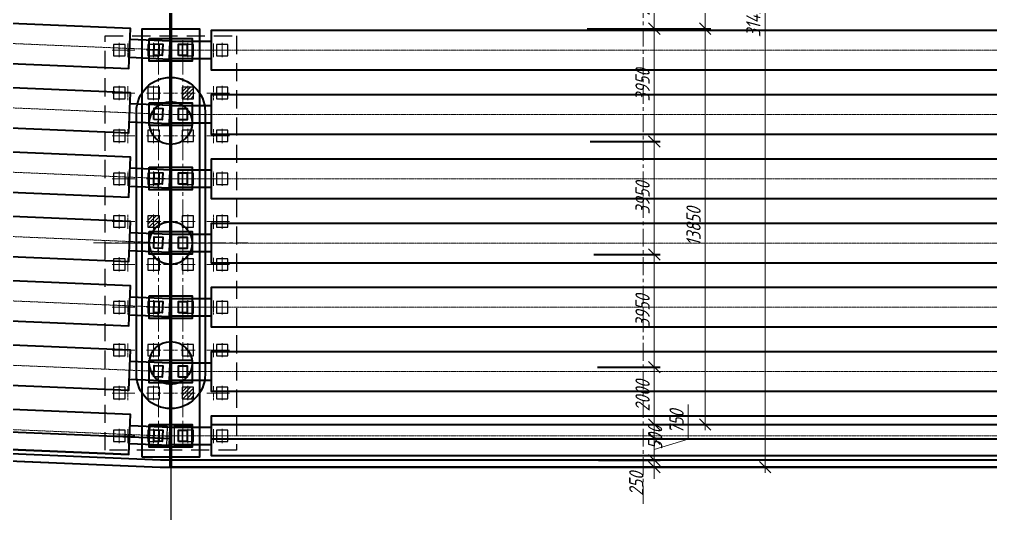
# Model space of a CAD drawing. Header units: millimetres. Extents: x 265754 to 14267433, y -6145605 to 2433772.
# Drawn here: x 6831254 to 6865216, y -615451 to -598155 of the extents above; entities that cross this region are included whole.
import ezdxf
from ezdxf import colors
from ezdxf.entities.mleader import LeaderData, LeaderLine
from ezdxf.math import Vec2, Vec3

# ---------------------------------------------------------------- set-up
doc = ezdxf.new("R2010")
doc.units = ezdxf.units.MM
for name, pattern in [('15-15', [6, 1.5, -3, 1.5]), ('невидимая', [9.525, 6.35, -3.175]), ('осевая', [2, 1.25, -0.25, 0.25, -0.25])]:
    doc.linetypes.add(name, pattern=pattern)
for name, color, linetype, lineweight in [('1-Бетон', 106, 'Continuous', 35), ('ИС_Выноски', 3, 'Continuous', 18), ('ИС_Ось', 3, 'осевая', 18), ('ИС_Размер', 3, 'Continuous', 18)]:
    doc.layers.add(name, color=color, linetype=linetype, lineweight=lineweight)
doc.layers.add('_Defpoints', color=8, linetype='Continuous', plot=False)
for name, color, linetype in [('ИС_Невидимая', 4, 'невидимая'), ('Основное направление 30.05.Верх покрытия', 7, 'Continuous'), ('Основное направление 30.05.Ось трассы', 7, 'Continuous'), ('Петля 1 ось справа.Верх покрытия', 7, 'Continuous'), ('Штриховая', 7, 'Continuous')]:
    doc.layers.add(name, color=color, linetype=linetype)
doc.styles.add('0', font='isocpeur.ttf', dxfattribs={"width": 0.8, "oblique": 15})
doc.styles.add('ISOCPEUR', font='isocpeur.ttf', dxfattribs={"width": 0.8, "oblique": 15, "height": 2.5})
doc.dimstyles.new('М200', dxfattribs={"dimscale": 200, "dimtxt": 2.5, "dimasz": 2, "dimexe": 1, "dimexo": 1, "dimgap": 0.8, "dimtad": 1, "dimdec": 0, "dimzin": 0, "dimdsep": 46, "dimtxsty": '0', "dimblk": 'OBLIQUE', "dimcen": 0.09, "dimdle": 1, "dimclrd": 256, "dimclre": 256, "dimclrt": 256, "dimadec": 4, "dimazin": 0, "dimtfac": 1, "dimtdec": 0, "dimtmove": 1, "dimatfit": 2, "dimfxl": 1, "dimtolj": 1, "dimtzin": 0, "dimlwd": -1, "dimarcsym": 0})
doc.dimstyles.new('М400нов', dxfattribs={"dimscale": 400, "dimtxt": 2.5, "dimasz": 2, "dimexe": 1, "dimexo": 1, "dimgap": 0.8, "dimtad": 1, "dimdec": 0, "dimzin": 0, "dimdsep": 46, "dimtxsty": '0', "dimblk": 'OBLIQUE', "dimcen": 0.09, "dimdle": 1, "dimclrd": 256, "dimclre": 256, "dimclrt": 256, "dimadec": 4, "dimazin": 0, "dimtfac": 1, "dimtdec": 0, "dimtmove": 1, "dimatfit": 2, "dimfxl": 1, "dimtolj": 1, "dimtzin": 0, "dimlwd": -1, "dimarcsym": 0})

# ---------------------------------------------------------------- blocks, each defined once
blk = doc.blocks.new('дорога план')
at = {"layer": 'Основное направление 30.05.Верх покрытия', "color": 84, "flags": 128}
blk.add_lwpolyline([(-265125, 81028, 0.025264), (-191155, 52344, 0.186442), (374243, 80227)], format="xyb", dxfattribs=at)
at = {"layer": 'Основное направление 30.05.Верх покрытия', "color": 6, "flags": 128}
for points in [[(-265125, 77743, 0.024838), (-192097, 49496, 0.186005), (374243, 76946)], [(-265125, 67192, 0.023497), (-195127, 40334, 0.184624), (374243, 66407)], [(-265125, 63916, 0.023087), (-196068, 37485, 0.184202), (374243, 63136)]]:
    blk.add_lwpolyline(points, format="xyb", dxfattribs=at)
at = {"layer": 'Основное направление 30.05.Верх покрытия', "color": 5, "flags": 128}
for points in [[(-265125, 76921, 0.024735), (-192332, 48784, 0.185896), (374243, 76126)], [(374243, 67498, -0.184765), (-194813, 41283, -0.023634), (-265125, 68284, -0.023634)], [(-265125, 62822, 0.022954), (-196382, 36536, 0.184063), (374243, 62046)]]:
    blk.add_lwpolyline(points, format="xyb", dxfattribs=at)
at = {"layer": 'Основное направление 30.05.Ось трассы', "color": 1, "lineweight": 40, "flags": 128}
blk.add_lwpolyline([(-265125, 65117, 0.208487), (374243, 64335)], format="xyb", dxfattribs=at)
at = {"layer": 'Петля 1 ось справа.Верх покрытия', "color": 5, "linetype": '15-15', "flags": 128}
for points in [[(-265125, 72600, 0.024182), (-193572, 45033, 0.185328), (374243, 71810)], [(-265125, 58518, 0.022417), (-197623, 32786, 0.183514), (374243, 57743)]]:
    blk.add_lwpolyline(points, format="xyb", dxfattribs=at)
blk = doc.blocks.new('_None')
blk = doc.blocks.new('*D292')
at = {"layer": '1-Бетон', "transparency": 16777216}
blk.add_line((6933750, -658489), (6934314, -664008), dxfattribs=at)
blk.add_solid([(6934447, -663994), (6934182, -664022), (6934396, -664804)], dxfattribs=at)
at = {"layer": 'Defpoints', "color": 0, "transparency": 16777216}
for p in [(6853074, 131052), (6934396, -664804)]:
    blk.add_point(p, dxfattribs=at)
at = {"layer": '1-Бетон', "transparency": 16777216, "insert": (6934808, -660767), "char_height": 1000, "attachment_point": 5, "rotation": 275.8344, "style": '0'}
blk.add_mtext('\\A1;R800000', dxfattribs=at)
blk = doc.blocks.new('*U1428')
at = {"layer": 'ИС_Невидимая', "ltscale": 20}
blk.add_lwpolyline([(-0.2, -0.2), (0.2, -0.2), (0.2, 0.2), (-0.2, 0.2), (-0.2, -0.2)], dxfattribs=at)
at = {"layer": 'ИС_Ось', "ltscale": 50}
for points in [[(-0.25, 0), (0.25, 0)], [(0, -0.25), (0, 0.25)]]:
    blk.add_lwpolyline(points, dxfattribs=at)
blk = doc.blocks.new('*U1429')
at = {"color": 0, "linetype": 'ByBlock', "lineweight": -2, "transparency": 16777216}
for p in [(0, 0), (1.2, 0), (2.4, 0), (3.6, 0), (0, -1.5), (1.2, -1.5), (2.4, -1.5), (3.6, -1.5), (0, -3), (1.2, -3), (2.4, -3), (3.6, -3), (0, -4.5), (1.2, -4.5), (2.4, -4.5), (3.6, -4.5), (0, -6), (1.2, -6), (2.4, -6), (3.6, -6), (0, -7.5), (1.2, -7.5), (2.4, -7.5), (3.6, -7.5), (0, -9), (1.2, -9), (2.4, -9), (3.6, -9), (0, -10.5), (1.2, -10.5), (2.4, -10.5), (3.6, -10.5), (0, -12), (1.2, -12), (2.4, -12), (3.6, -12), (0, -13.5), (1.2, -13.5), (2.4, -13.5), (3.6, -13.5)]:
    blk.add_blockref('*U1428', p, dxfattribs=at)
blk = doc.blocks.new('св поле кальм пл')
at = {"layer": 'Штриховая'}
h = blk.add_hatch(dxfattribs=at)
h.set_pattern_fill('ANSI31', color=256, scale=0.03)
h.set_pattern_definition([(176.87772, (80.8965, -18.7351), (-0.00518798, -0.09510861), [])])
h.paths.add_polyline_path([(9.655, 9.193), (9.388, 9.49), (9.09, 9.223), (9.357, 8.926)])
h = blk.add_hatch(dxfattribs=at)
h.set_pattern_fill('ANSI31', color=256, scale=0.03)
h.set_pattern_definition([(176.87772, (77.2301, -23.63383), (-0.00518798, -0.09510861), [])])
h.paths.add_polyline_path([(5.988, 4.294), (5.721, 4.592), (5.423, 4.325), (5.69, 4.027)])
h = blk.add_hatch(dxfattribs=at)
h.set_pattern_fill('ANSI31', color=256, scale=0.03)
h.set_pattern_definition([(176.87772, (73.07847, -25.74427), (-0.00518798, -0.09510861), [])])
h.paths.add_polyline_path([(1.837, 2.183), (1.57, 2.481), (1.272, 2.214), (1.539, 1.916)])
at = {"layer": 'ИС_Невидимая', "ltscale": 0.1}
blk.add_lwpolyline([(12.797, 8.384), (2.001, -1.295), (-1.07, 2.13), (9.726, 11.809), (12.797, 8.384)], dxfattribs=at)
at = {"layer": 'ИС_Ось', "color": 1, "ltscale": 500}
for points in [[(11.262, 10.097), (0.073, 0.066)], [(7.399, 3.544), (4.329, 6.969)]]:
    blk.add_lwpolyline(points, dxfattribs=at)
at = {"color": 1, "rotation": 131.8774809}
blk.add_blockref('*U1429', (2.039, -0.589), dxfattribs=at)
blk = doc.blocks.new('б33 план')
at = {"layer": '1-Бетон'}
blk.add_lwpolyline([(1400, 700), (31600, 700), (31600, -700), (1400, -700)], close=True, dxfattribs=at)
for points in [[(1400, 310), (0, 310), (0, -310), (1400, -310)], [(31600, 310), (33000, 310), (33000, -310), (31600, -310)]]:
    blk.add_lwpolyline(points, dxfattribs=at)
at = {"layer": 'ИС_Ось', "color": 3, "ltscale": 20}
for points in [[(0, 0), (33000, 0)], [(400, 310), (400, -310)], [(32600, 310), (32600, -310)]]:
    blk.add_lwpolyline(points, dxfattribs=at)
blk = doc.blocks.new('*U2148')
blk.add_blockref('б33 план', (-16500, 0))
blk = doc.blocks.new('*U2149')
at = {"layer": '_Defpoints', "color": 0, "linetype": 'ByBlock', "lineweight": -2, "transparency": 16777216}
for p in [(0, 29250), (0, 27000), (0, 24750), (0, 22500), (0, 20250), (0, 18000), (0, 15750)]:
    blk.add_blockref('*U2148', p, dxfattribs=at)
blk = doc.blocks.new('_OBLIQUE')
at = {"color": 0, "linetype": 'ByBlock', "lineweight": -2}
blk.add_line((0.5, 0.5), (-0.5, -0.5), dxfattribs=at)
blk = doc.blocks.new('*D162')
at = {"layer": 'Defpoints', "color": 0, "linetype": 'Continuous', "transparency": 16777216}
for p in [(6486585, -666598), (6486826, -671298), (6491153, -671298)]:
    blk.add_point(p, dxfattribs=at)
at = {"layer": 'ИС_Размер', "lineweight": -2, "transparency": 16777216}
for p, q in [((6486785, -666598), (6491353, -666598)), ((6487026, -671298), (6491353, -671298))]:
    blk.add_line(p, q, dxfattribs=at)
at = {"layer": 'ИС_Размер', "transparency": 16777216}
blk.add_line((6491153, -666398), (6491153, -671498), dxfattribs=at)
at = {"layer": 'ИС_Размер', "linetype": 'Continuous', "transparency": 16777216, "xscale": 400, "yscale": 400, "zscale": 400}
for p, rotation in [((6491153, -666598), 90), ((6491153, -671298), 270)]:
    blk.add_blockref('_OBLIQUE', p, dxfattribs=dict(at, rotation=rotation))
at = {"layer": 'ИС_Размер', "linetype": 'Continuous', "transparency": 16777216, "insert": (6490743, -668948), "char_height": 500, "attachment_point": 5, "rotation": 90, "style": '0'}
blk.add_mtext('\\A1;4700', dxfattribs=at)
blk = doc.blocks.new('*D163')
at = {"layer": 'Defpoints', "color": 0, "transparency": 16777216}
for p in [(6487369, -669298), (6486826, -671298), (6489371, -671298)]:
    blk.add_point(p, dxfattribs=at)
at = {"layer": 'ИС_Размер', "lineweight": -2, "transparency": 16777216}
for p, q in [((6487569, -669298), (6489571, -669298)), ((6487026, -671298), (6489571, -671298))]:
    blk.add_line(p, q, dxfattribs=at)
at = {"layer": 'ИС_Размер', "transparency": 16777216}
blk.add_line((6489371, -669098), (6489371, -671498), dxfattribs=at)
at = {"layer": 'ИС_Размер', "transparency": 16777216, "xscale": 400, "yscale": 400, "zscale": 400}
for p, rotation in [((6489371, -669298), 90), ((6489371, -671298), 270)]:
    blk.add_blockref('_OBLIQUE', p, dxfattribs=dict(at, rotation=rotation))
at = {"layer": 'ИС_Размер', "transparency": 16777216, "insert": (6488961, -670298), "char_height": 500, "attachment_point": 5, "rotation": 90, "style": '0'}
blk.add_mtext('\\A1;2000', dxfattribs=at)
blk = doc.blocks.new('*D164')
at = {"layer": 'Defpoints', "color": 0, "linetype": 'Continuous', "transparency": 16777216}
for p in [(6486826, -671298), (6486932, -675248), (6489371, -675248)]:
    blk.add_point(p, dxfattribs=at)
at = {"layer": 'ИС_Размер', "lineweight": -2, "transparency": 16777216}
for p, q in [((6487026, -671298), (6489571, -671298)), ((6487132, -675248), (6489571, -675248))]:
    blk.add_line(p, q, dxfattribs=at)
at = {"layer": 'ИС_Размер', "transparency": 16777216}
blk.add_line((6489371, -671098), (6489371, -675448), dxfattribs=at)
at = {"layer": 'ИС_Размер', "linetype": 'Continuous', "transparency": 16777216, "xscale": 400, "yscale": 400, "zscale": 400}
for p, rotation in [((6489371, -671298), 90), ((6489371, -675248), 270)]:
    blk.add_blockref('_OBLIQUE', p, dxfattribs=dict(at, rotation=rotation))
at = {"layer": 'ИС_Размер', "linetype": 'Continuous', "transparency": 16777216, "insert": (6488961, -673273), "char_height": 500, "attachment_point": 5, "rotation": 90, "style": '0'}
blk.add_mtext('\\A1;3950', dxfattribs=at)
blk = doc.blocks.new('*D165')
at = {"layer": 'Defpoints', "color": 0, "linetype": 'Continuous', "transparency": 16777216}
for p in [(6486932, -675248), (6487055, -679198), (6489371, -679198)]:
    blk.add_point(p, dxfattribs=at)
at = {"layer": 'ИС_Размер', "transparency": 16777216}
blk.add_line((6489371, -675048), (6489371, -679398), dxfattribs=at)
at = {"layer": 'ИС_Размер', "lineweight": -2, "transparency": 16777216}
for p, q in [((6487132, -675248), (6489571, -675248)), ((6487255, -679198), (6489571, -679198))]:
    blk.add_line(p, q, dxfattribs=at)
at = {"layer": 'ИС_Размер', "linetype": 'Continuous', "transparency": 16777216, "xscale": 400, "yscale": 400, "zscale": 400}
for p, rotation in [((6489371, -675248), 90), ((6489371, -679198), 270)]:
    blk.add_blockref('_OBLIQUE', p, dxfattribs=dict(at, rotation=rotation))
at = {"layer": 'ИС_Размер', "linetype": 'Continuous', "transparency": 16777216, "insert": (6488961, -677223), "char_height": 500, "attachment_point": 5, "rotation": 90, "style": '0'}
blk.add_mtext('\\A1;3950', dxfattribs=at)
blk = doc.blocks.new('*D166')
at = {"layer": 'Defpoints', "color": 0, "linetype": 'Continuous', "transparency": 16777216}
for p in [(6487182, -683148), (6487814, -685148), (6489371, -685148)]:
    blk.add_point(p, dxfattribs=at)
at = {"layer": 'ИС_Размер', "transparency": 16777216}
blk.add_line((6489371, -682948), (6489371, -685348), dxfattribs=at)
at = {"layer": 'ИС_Размер', "lineweight": -2, "transparency": 16777216}
for p, q in [((6487382, -683148), (6489571, -683148)), ((6488014, -685148), (6489571, -685148))]:
    blk.add_line(p, q, dxfattribs=at)
at = {"layer": 'ИС_Размер', "linetype": 'Continuous', "transparency": 16777216, "xscale": 400, "yscale": 400, "zscale": 400}
for p, rotation in [((6489371, -683148), 90), ((6489371, -685148), 270)]:
    blk.add_blockref('_OBLIQUE', p, dxfattribs=dict(at, rotation=rotation))
at = {"layer": 'ИС_Размер', "linetype": 'Continuous', "transparency": 16777216, "insert": (6488961, -684148), "char_height": 500, "attachment_point": 5, "rotation": 90, "style": '0'}
blk.add_mtext('\\A1;2000', dxfattribs=at)
blk = doc.blocks.new('*D167')
at = {"layer": 'Defpoints', "color": 0, "transparency": 16777216}
for p in [(6487217, -686398), (6487217, -686648), (6489371, -686648)]:
    blk.add_point(p, dxfattribs=at)
at = {"layer": 'ИС_Размер', "transparency": 16777216}
for p, q in [((6489371, -686398), (6489371, -685998)), ((6489371, -686398), (6489371, -686648)), ((6489371, -686648), (6489371, -687048))]:
    blk.add_line(p, q, dxfattribs=at)
at = {"layer": 'ИС_Размер', "lineweight": -2, "transparency": 16777216}
for p, q in [((6487417, -686398), (6489571, -686398)), ((6487417, -686648), (6489571, -686648))]:
    blk.add_line(p, q, dxfattribs=at)
at = {"layer": 'ИС_Размер', "transparency": 16777216, "xscale": 400, "yscale": 400, "zscale": 400}
for p, rotation in [((6489371, -686398), 270), ((6489371, -686648), 90)]:
    blk.add_blockref('_OBLIQUE', p, dxfattribs=dict(at, rotation=rotation))
at = {"layer": 'ИС_Размер', "transparency": 16777216, "insert": (6488742, -687234), "char_height": 500, "attachment_point": 5, "rotation": 90, "style": '0'}
blk.add_mtext('\\A1;250', dxfattribs=at)
blk = doc.blocks.new('*D168')
at = {"layer": 'Defpoints', "color": 0, "transparency": 16777216}
for p in [(6487814, -685148), (6487174, -685647), (6489371, -685647)]:
    blk.add_point(p, dxfattribs=at)
at = {"layer": 'ИС_Размер', "transparency": 16777216}
blk.add_line((6489371, -684948), (6489371, -685847), dxfattribs=at)
at = {"layer": 'ИС_Размер', "lineweight": -2, "transparency": 16777216}
for p, q in [((6488014, -685148), (6489571, -685148)), ((6487374, -685647), (6489571, -685647))]:
    blk.add_line(p, q, dxfattribs=at)
at = {"layer": 'ИС_Размер', "transparency": 16777216, "xscale": 400, "yscale": 400, "zscale": 400}
for p, rotation in [((6489371, -685148), 90), ((6489371, -685647), 270)]:
    blk.add_blockref('_OBLIQUE', p, dxfattribs=dict(at, rotation=rotation))
at = {"layer": 'ИС_Размер', "transparency": 16777216, "insert": (6489399, -685610), "char_height": 500, "attachment_point": 5, "rotation": 90, "style": '0'}
blk.add_mtext('\\A1;500', dxfattribs=at)
blk = doc.blocks.new('*D169')
at = {"layer": 'Defpoints', "color": 0, "transparency": 16777216}
for p in [(6487174, -685647), (6487217, -686398), (6489371, -686398)]:
    blk.add_point(p, dxfattribs=at)
at = {"layer": 'ИС_Размер', "transparency": 16777216}
for p, q in [((6490561, -685665), (6490561, -684451)), ((6489371, -685447), (6489371, -686598)), ((6489371, -686022), (6490561, -685665))]:
    blk.add_line(p, q, dxfattribs=at)
at = {"layer": 'ИС_Размер', "lineweight": -2, "transparency": 16777216}
for p, q in [((6487374, -685647), (6489571, -685647)), ((6487417, -686398), (6489571, -686398))]:
    blk.add_line(p, q, dxfattribs=at)
at = {"layer": 'ИС_Размер', "transparency": 16777216, "xscale": 400, "yscale": 400, "zscale": 400}
for p, rotation in [((6489371, -685647), 90), ((6489371, -686398), 270)]:
    blk.add_blockref('_OBLIQUE', p, dxfattribs=dict(at, rotation=rotation))
at = {"layer": 'ИС_Размер', "transparency": 16777216, "insert": (6490151, -685058), "char_height": 500, "attachment_point": 5, "rotation": 90, "style": '0'}
blk.add_mtext('\\A1;750', dxfattribs=at)
blk = doc.blocks.new('*D170')
at = {"layer": 'Defpoints', "color": 0, "linetype": 'Continuous', "transparency": 16777216}
for p in [(6487318, -655198), (6487217, -686648), (6493246, -686648)]:
    blk.add_point(p, dxfattribs=at)
at = {"layer": 'ИС_Размер', "transparency": 16777216}
blk.add_line((6493246, -654998), (6493246, -686848), dxfattribs=at)
at = {"layer": 'ИС_Размер', "lineweight": -2, "transparency": 16777216}
for p, q in [((6487518, -655198), (6493446, -655198)), ((6487417, -686648), (6493446, -686648))]:
    blk.add_line(p, q, dxfattribs=at)
at = {"layer": 'ИС_Размер', "linetype": 'Continuous', "transparency": 16777216, "xscale": 400, "yscale": 400, "zscale": 400}
for p, rotation in [((6493246, -655198), 90), ((6493246, -686648), 270)]:
    blk.add_blockref('_OBLIQUE', p, dxfattribs=dict(at, rotation=rotation))
at = {"layer": 'ИС_Размер', "linetype": 'Continuous', "transparency": 16777216, "insert": (6492836, -670923), "char_height": 500, "attachment_point": 5, "rotation": 90, "style": '0'}
blk.add_mtext('\\A1;31450', dxfattribs=at)
blk = doc.blocks.new('*D171')
at = {"layer": 'Defpoints', "color": 0, "linetype": 'Continuous', "transparency": 16777216}
for p in [(6486826, -671298), (6491153, -671298), (6487814, -685148)]:
    blk.add_point(p, dxfattribs=at)
at = {"layer": 'ИС_Размер', "lineweight": -2, "transparency": 16777216}
for p, q in [((6487026, -671298), (6491353, -671298)), ((6488014, -685148), (6491353, -685148))]:
    blk.add_line(p, q, dxfattribs=at)
at = {"layer": 'ИС_Размер', "transparency": 16777216}
blk.add_line((6491153, -685348), (6491153, -671098), dxfattribs=at)
at = {"layer": 'ИС_Размер', "linetype": 'Continuous', "transparency": 16777216, "xscale": 400, "yscale": 400, "zscale": 400}
for p, rotation in [((6491153, -671298), 90), ((6491153, -685148), 270)]:
    blk.add_blockref('_OBLIQUE', p, dxfattribs=dict(at, rotation=rotation))
at = {"layer": 'ИС_Размер', "linetype": 'Continuous', "transparency": 16777216, "insert": (6490743, -678223), "char_height": 500, "attachment_point": 5, "rotation": 90, "style": '0'}
blk.add_mtext('\\A1;13850', dxfattribs=at)
blk = doc.blocks.new('*D181')
at = {"layer": 'Defpoints', "color": 0, "linetype": 'Continuous', "transparency": 16777216}
for p in [(6487055, -679198), (6487182, -683148), (6489371, -683148)]:
    blk.add_point(p, dxfattribs=at)
at = {"layer": 'ИС_Размер', "lineweight": -2, "transparency": 16777216}
for p, q in [((6487255, -679198), (6489571, -679198)), ((6487382, -683148), (6489571, -683148))]:
    blk.add_line(p, q, dxfattribs=at)
at = {"layer": 'ИС_Размер', "transparency": 16777216}
blk.add_line((6489371, -678998), (6489371, -683348), dxfattribs=at)
at = {"layer": 'ИС_Размер', "linetype": 'Continuous', "transparency": 16777216, "xscale": 400, "yscale": 400, "zscale": 400}
for p, rotation in [((6489371, -679198), 90), ((6489371, -683148), 270)]:
    blk.add_blockref('_OBLIQUE', p, dxfattribs=dict(at, rotation=rotation))
at = {"layer": 'ИС_Размер', "linetype": 'Continuous', "transparency": 16777216, "insert": (6488961, -681173), "char_height": 500, "attachment_point": 5, "rotation": 90, "style": '0'}
blk.add_mtext('\\A1;3950', dxfattribs=at)
blk = doc.blocks.new('*U2154')
at = {"rotation": 182.4098864728825}
blk.add_blockref('б33 план', (16485, 694), dxfattribs=at)
blk = doc.blocks.new('*U2155')
at = {"layer": '_Defpoints', "color": 0, "linetype": 'ByBlock', "lineweight": -2, "transparency": 16777216}
for p in [(0, -15764), (0, -18016), (0, -20268), (0, -22520), (0, -24772), (0, -27024), (0, -29276)]:
    blk.add_blockref('*U2154', p, dxfattribs=at)
blk = doc.blocks.new('*U1377')
at = {"layer": '1-Бетон'}
blk.add_circle((0, 0), 750, dxfattribs=at)
blk = doc.blocks.new('*U1378')
at = {"layer": '1-Бетон', "color": 0, "linetype": 'ByBlock', "lineweight": -2, "transparency": 16777216}
for p in [(0, 0), (4200, 0), (8400, 0)]:
    blk.add_blockref('*U1377', p, dxfattribs=at)
blk = doc.blocks.new('*U1373')
at = {"layer": 'ИС_Ось', "ltscale": 500}
blk.add_line((0, -725), (0, 725), dxfattribs=at)
blk = doc.blocks.new('*U1374')
at = {"layer": '1-Бетон', "color": 0, "linetype": 'ByBlock', "lineweight": -2, "transparency": 16777216}
for p in [(0, 0), (2250, 0), (4500, 0), (6750, 0), (9000, 0), (11250, 0), (13500, 0)]:
    blk.add_blockref('*U1373', p, dxfattribs=at)
blk = doc.blocks.new('мост план кальмиус')
at = {"layer": 'ИС_Выноски'}
ml = blk.add_multileader_mtext('Standard', dxfattribs=at)
ml.set_content('Ось опоры ОП3 \\PПК 70+38,14', color=256, style='ISOCPEUR')
ml.set_leader_properties(color=256, linetype='ByLayer')
ml.set_arrow_properties(name='NONE')
ml.build(insert=Vec2(0, 0))
ml.multileader.update_dxf_attribs({"text_left_attachment_type": 6, "text_right_attachment_type": 6, "dogleg_length": 0.36, "arrow_head_size": 600, "scale": 200})
ctx = ml.context
ctx.base_point, ctx.scale, ctx.char_height, ctx.arrow_head_size, ctx.landing_gap_size, ctx.plane_origin, ctx.plane_x_axis, ctx.plane_y_axis = Vec3(-16526.7, -29664.4), 200, 1200, 600, 125, Vec3(-9531, -10788.8), Vec3(0, 1), Vec3(-1, 0)
ctx.left_attachment, ctx.right_attachment, ctx.text_align_type = 6, 6, 1
notes = []
notes.append((ctx, [(1, (1, 1, 0), (-16526.7, -19970.3), (0, -1), 161, [(1, [(-16526.7, -17624.6)], 0, [])])]))
ctx.mtext.insert, ctx.mtext.text_direction, ctx.mtext.rotation, ctx.mtext.width, ctx.mtext.alignment, ctx.mtext.flow_direction = Vec3(-17966.7, -24897.9), Vec3(0, 1), 1.5707963, 11378.466, 2, 5
for ctx, leaders in notes:
    for number, flags, end, landing, length, lines in leaders:
        leader = LeaderData()
        leader.index, (leader.has_last_leader_line, leader.has_dogleg_vector, leader.attachment_direction) = number, flags
        leader.last_leader_point, leader.dogleg_vector, leader.dogleg_length = Vec3(end), Vec3(landing), length
        for number, points, colour, breaks in lines:
            line = LeaderLine()
            line.index, line.vertices, line.color, line.breaks = number, Vec3.list(points), colors.encode_raw_color(colour), breaks
            leader.lines.append(line)
        ctx.leaders.append(leader)
blk = doc.blocks.new('размеры')
at = {"layer": 'ИС_Размер', "linetype": 'Continuous'}
for base, p1, p2, picture, middle in [((3874.4, -17699.7), (-2053.5, 13750), (-2154.5, -17699.7), '*D170', (3464.4, -1974.8)), ((1781.4, -2349.6), (-2786.8, 2350.4), (-2545.8, -2349.6), '*D162', (1371.4, 0.4)), ((0, -6299.6), (-2545.8, -2349.6), (-2439.7, -6299.6), '*D164', (-410, -4324.6)), ((1781.4, -2349.6), (-1557.1, -16199.6), (-2545.8, -2349.6), '*D171', (1371.4, -9274.6)), ((0, -10249.6), (-2439.7, -6299.6), (-2316.3, -10249.6), '*D165', (-410, -8274.6)), ((0, -14199.6), (-2316.3, -10249.6), (-2189.7, -14199.6), '*D181', (-410, -12224.6)), ((0, -16199.6), (-2189.7, -14199.6), (-1557.1, -16199.6), '*D166', (-410, -15199.6))]:
    dim = blk.add_linear_dim(base=base, p1=p1, p2=p2, angle=270, dimstyle='М200', dxfattribs=at)
    dim.commit()
    dim.dimension.update_dxf_attribs({"geometry": picture, "text_midpoint": middle, "insert": (-6489371.4, 668947.9)})
at = {"layer": 'ИС_Размер'}
for base, p1, p2, picture, middle, set_off in [((0, -2349.6), (-2002.8, -350), (-2545.8, -2349.6), '*D163', (-410, -1349.8), (-6489371.4, 668947.9)), ((0, -17449.6595), (-2196.9098, -16699.2417), (-2154.653, -17449.6595), '*D169', (780, -16557.4506), (-6489371.4073, 668947.9297))]:
    dim = blk.add_linear_dim(base=base, p1=p1, p2=p2, angle=270, dimstyle='М200', dxfattribs=at)
    dim.commit()
    dim.dimension.update_dxf_attribs({"geometry": picture, "text_midpoint": middle, "insert": set_off})
for base, p1, p2, angle, picture, middle in [((0, -16699.2), (-1557.1, -16199.6), (-2196.9, -16699.2), 270, '*D168', (437.3, -16661.9)), ((0, -17699.7), (-2154.7, -17449.7), (-2154.5, -17699.7), 90, '*D167', (-219.6, -18286.6))]:
    dim = blk.add_linear_dim(base=base, p1=p1, p2=p2, angle=angle, dimstyle='М200', dxfattribs=at)
    dim.commit()
    dim.dimension.update_dxf_attribs({"geometry": picture, "text_midpoint": middle, "dimtype": 128, "insert": (-6489371.4, 668947.9)})

msp = doc.modelspace()

# ---------------------------------------------------------------- linework, layer by layer
at = {"layer": '1-Бетон', "color": 4}
for points in [[(6836522.2504, -582366.7639), (6803551.425, -580991.8639), (6803551.425, -612457.1251), (6836177.1966, -613830.1897), (6836522.2504, -613829.3684), (6836522.2504, -582366.7639)], [(6836572.2504, -582379.3684), (6869572.2504, -582379.3684), (6869572.2504, -613829.3684), (6836572.2504, -613829.3684), (6836572.2504, -582379.3684)], [(6837971.8121, -612330.1897), (6869935.7541, -612330.1897), (6903579.075, -610914.3013), (6926618.9416, -608935.0048)], [(6837971.8121, -612830.1897), (6869946.2708, -612830.1897), (6903611.0002, -611413.4003), (6926618.9416, -609436.8464)]]:
    msp.add_lwpolyline(points, dxfattribs=at)
at = {"layer": '1-Бетон', "color": 3}
msp.add_lwpolyline([(6835545.9742, -613481.0119), (6835546.3506, -598480.834), (6837546.4167, -598479.856), (6837546.0403, -613480.0338)], close=True, dxfattribs=at)
at = {"layer": '1-Бетон', "color": 5}
for points in [[(6835796.8121, -598818.1897), (6837296.8121, -598818.1897), (6837296.8121, -599618.1897), (6835796.8121, -599618.1897), (6835796.8121, -598818.1897)], [(6835951.3068, -599407.8864), (6835968.126, -599008.2401), (6836267.8607, -599020.8545), (6836251.0414, -599420.5008), (6835951.3068, -599407.8864)], [(6836821.8121, -599418.1897), (6836821.8121, -599018.1897), (6837121.8121, -599018.1897), (6837121.8121, -599418.1897), (6836821.8121, -599418.1897)], [(6835796.8121, -601070.1897), (6837296.8121, -601070.1897), (6837296.8121, -601870.1897), (6835796.8121, -601870.1897), (6835796.8121, -601070.1897)], [(6835951.3068, -601659.8864), (6835968.126, -601260.2401), (6836267.8607, -601272.8545), (6836251.0414, -601672.5008), (6835951.3068, -601659.8864)], [(6836821.8121, -601670.1897), (6836821.8121, -601270.1897), (6837121.8121, -601270.1897), (6837121.8121, -601670.1897), (6836821.8121, -601670.1897)], [(6835796.8121, -603322.1897), (6837296.8121, -603322.1897), (6837296.8121, -604122.1897), (6835796.8121, -604122.1897), (6835796.8121, -603322.1897)], [(6835951.3068, -603911.8864), (6835968.126, -603512.2401), (6836267.8607, -603524.8545), (6836251.0414, -603924.5008), (6835951.3068, -603911.8864)], [(6836821.8121, -603922.1897), (6836821.8121, -603522.1897), (6837121.8121, -603522.1897), (6837121.8121, -603922.1897), (6836821.8121, -603922.1897)], [(6835796.8121, -605574.1897), (6837296.8121, -605574.1897), (6837296.8121, -606374.1897), (6835796.8121, -606374.1897), (6835796.8121, -605574.1897)], [(6835951.3068, -606163.8864), (6835968.126, -605764.2401), (6836267.8607, -605776.8545), (6836251.0414, -606176.5008), (6835951.3068, -606163.8864)], [(6836821.8121, -606174.1897), (6836821.8121, -605774.1897), (6837121.8121, -605774.1897), (6837121.8121, -606174.1897), (6836821.8121, -606174.1897)], [(6835796.8121, -607826.1897), (6837296.8121, -607826.1897), (6837296.8121, -608626.1897), (6835796.8121, -608626.1897), (6835796.8121, -607826.1897)], [(6835951.3068, -608415.8864), (6835968.126, -608016.2401), (6836267.8607, -608028.8545), (6836251.0414, -608428.5008), (6835951.3068, -608415.8864)], [(6836821.8121, -608426.1897), (6836821.8121, -608026.1897), (6837121.8121, -608026.1897), (6837121.8121, -608426.1897), (6836821.8121, -608426.1897)], [(6835796.8121, -610078.1897), (6837296.8121, -610078.1897), (6837296.8121, -610878.1897), (6835796.8121, -610878.1897), (6835796.8121, -610078.1897)], [(6835951.3068, -610667.8864), (6835968.126, -610268.2401), (6836267.8607, -610280.8545), (6836251.0414, -610680.5008), (6835951.3068, -610667.8864)], [(6836821.8121, -610678.1897), (6836821.8121, -610278.1897), (6837121.8121, -610278.1897), (6837121.8121, -610678.1897), (6836821.8121, -610678.1897)], [(6835796.8121, -612330.1897), (6837296.8121, -612330.1897), (6837296.8121, -613130.1897), (6835796.8121, -613130.1897), (6835796.8121, -612330.1897)], [(6835951.3068, -612919.8864), (6835968.126, -612520.2401), (6836267.8607, -612532.8545), (6836251.0414, -612932.5008), (6835951.3068, -612919.8864)], [(6836821.8121, -612930.1897), (6836821.8121, -612530.1897), (6837121.8121, -612530.1897), (6837121.8121, -612930.1897), (6836821.8121, -612930.1897)]]:
    msp.add_lwpolyline(points, dxfattribs=at)
at = {"layer": '1-Бетон', "elevation": -5778.159}
msp.add_lwpolyline([(6835346.8762, -610580.5004), (6835346.8762, -601380.5642, -0.9958479419), (6837746.8762, -601380.5642), (6837746.8762, -610580.5004, -0.9958479419)], format="xyb", close=True, dxfattribs=at)
at = {"layer": '1-Бетон'}
for points in [[(6926618.9416, -610189.6088), (6903658.8881, -612162.0488), (6869962.0458, -613580.1897), (6836182.455, -613580.1897), (6802485.6126, -612162.0488), (6779525.5592, -610189.6088)], [(6779525.5592, -610440.5297), (6802469.65, -612411.5983), (6836177.1966, -613830.1897), (6869967.3041, -613830.1897), (6903674.8508, -612411.5983), (6926618.9416, -610440.5297)], [(6836563.6054, -612830.2239), (6803591.8126, -611465.5082)], [(6835080.4515, -613383.6788), (6804907.1607, -612113.8276)], [(6868171.8121, -613430.1897), (6837971.8121, -613430.1897)]]:
    msp.add_lwpolyline(points, dxfattribs=at)
at = {"layer": '_Defpoints', "lineweight": 40, "flags": 128}
msp.add_lwpolyline([(6538752.5302, -589636.0559, 0.2084871919), (7167131.0908, -589750.8949, 0.2084871919)], format="xyb", dxfattribs=at)
at = {"layer": '_Defpoints', "color": 2}
for points in [[(6835795.1322, -613063.4465), (6835824.5659, -612364.0656), (6836424.0352, -612389.2944), (6836394.6016, -613088.6753)], [(6836671.8121, -613080.1897), (6836671.8121, -612380.1897), (6837271.8121, -612380.1897), (6837271.8121, -613080.1897)]]:
    msp.add_lwpolyline(points, close=True, dxfattribs=at)
at = {"layer": 'ИС_Ось', "color": 1, "ltscale": 500}
for points in [[(6853071.8048, -615104.779), (6853071.8048, -581104.779)], [(6836546.8121, -613754.0606), (6836546.8121, -598203.8293)], [(6833846.8121, -605979.9449), (6839246.8121, -605979.9449)]]:
    msp.add_lwpolyline(points, dxfattribs=at)
at = {"layer": 'ИС_Ось', "ltscale": 50}
for points in [[(6835047.0122, -599481.5453), (6835047.0122, -598981.5453)], [(6836547.0122, -599481.5453), (6836547.0122, -598981.5453)], [(6838046.612, -599481.5453), (6838046.612, -598981.5453)], [(6834797.0122, -599231.5453), (6835297.0122, -599231.5453)], [(6836297.0122, -599231.5453), (6836797.0122, -599231.5453)], [(6838296.612, -599231.5453), (6837796.612, -599231.5453)], [(6834797.0118, -600731.4299), (6835297.0118, -600731.4299)], [(6835047.0118, -600981.4299), (6835047.0118, -600481.4299)], [(6836297.0118, -600731.4299), (6836797.0118, -600731.4299)], [(6836547.0118, -600981.4299), (6836547.0118, -600481.4299)], [(6838296.6116, -600731.4299), (6837796.6116, -600731.4299)], [(6838046.6116, -600981.4299), (6838046.6116, -600481.4299)], [(6835047.0118, -602481.4299), (6835047.0118, -601981.4299)], [(6836547.0118, -602481.4299), (6836547.0118, -601981.4299)], [(6838046.6116, -602481.4299), (6838046.6116, -601981.4299)], [(6834797.0118, -602231.4299), (6835297.0118, -602231.4299)], [(6836297.0118, -602231.4299), (6836797.0118, -602231.4299)], [(6838296.6116, -602231.4299), (6837796.6116, -602231.4299)], [(6835047.0122, -603981.5453), (6835047.0122, -603481.5453)], [(6836547.0122, -603981.5453), (6836547.0122, -603481.5453)], [(6838046.612, -603981.5453), (6838046.612, -603481.5453)], [(6834797.0122, -603731.5453), (6835297.0122, -603731.5453)], [(6836297.0122, -603731.5453), (6836797.0122, -603731.5453)], [(6838296.612, -603731.5453), (6837796.612, -603731.5453)], [(6835047.0122, -605481.5453), (6835047.0122, -604981.5453)], [(6836547.0122, -605481.5453), (6836547.0122, -604981.5453)], [(6838046.612, -605481.5453), (6838046.612, -604981.5453)], [(6834797.0122, -605231.5453), (6835297.0122, -605231.5453)], [(6836297.0122, -605231.5453), (6836797.0122, -605231.5453)], [(6838296.612, -605231.5453), (6837796.612, -605231.5453)], [(6835047.0122, -606981.5453), (6835047.0122, -606481.5453)], [(6836547.0122, -606981.5453), (6836547.0122, -606481.5453)], [(6838046.612, -606981.5453), (6838046.612, -606481.5453)], [(6834797.0122, -606731.5453), (6835297.0122, -606731.5453)], [(6836297.0122, -606731.5453), (6836797.0122, -606731.5453)], [(6838296.612, -606731.5453), (6837796.612, -606731.5453)], [(6834797.0122, -608231.5453), (6835297.0122, -608231.5453)], [(6835047.0122, -608481.5453), (6835047.0122, -607981.5453)], [(6836297.0122, -608231.5453), (6836797.0122, -608231.5453)], [(6836547.0122, -608481.5453), (6836547.0122, -607981.5453)], [(6838296.612, -608231.5453), (6837796.612, -608231.5453)], [(6838046.612, -608481.5453), (6838046.612, -607981.5453)], [(6835047.0122, -609981.5453), (6835047.0122, -609481.5453)], [(6836547.0122, -609981.5453), (6836547.0122, -609481.5453)], [(6838046.612, -609981.5453), (6838046.612, -609481.5453)], [(6834797.0122, -609731.5453), (6835297.0122, -609731.5453)], [(6836297.0122, -609731.5453), (6836797.0122, -609731.5453)], [(6838296.612, -609731.5453), (6837796.612, -609731.5453)], [(6834797.0118, -611231.4299), (6835297.0118, -611231.4299)], [(6835047.0118, -611481.4299), (6835047.0118, -610981.4299)], [(6836297.0118, -611231.4299), (6836797.0118, -611231.4299)], [(6836547.0118, -611481.4299), (6836547.0118, -610981.4299)], [(6838296.6116, -611231.4299), (6837796.6116, -611231.4299)], [(6838046.6116, -611481.4299), (6838046.6116, -610981.4299)], [(6835047.0122, -612981.5453), (6835047.0122, -612481.5453)], [(6836547.0122, -612981.5453), (6836547.0122, -612481.5453)], [(6838046.612, -612981.5453), (6838046.612, -612481.5453)], [(6834797.0122, -612731.5453), (6835297.0122, -612731.5453)], [(6836297.0122, -612731.5453), (6836797.0122, -612731.5453)], [(6838296.612, -612731.5453), (6837796.612, -612731.5453)]]:
    msp.add_lwpolyline(points, dxfattribs=at)
at = {"layer": 'ИС_Ось', "ltscale": 500, "elevation": 5778.159}
msp.add_lwpolyline([(6836121.8121, -613081.1897), (6836121.8121, -598881.1897)], dxfattribs=at)
at = {"layer": 'ИС_Ось', "ltscale": 500}
msp.add_lwpolyline([(6836971.8121, -613081.1897), (6836971.8121, -598881.1897)], dxfattribs=at)
at = {"layer": 'Основное направление 30.05.Ось трассы', "color": 2, "lineweight": 40, "true_color": 0xf1eb1f, "flags": 128}
msp.add_lwpolyline([(6538152.8717, -591010.9776, 0.2084871919), (7167730.2467, -591126.0357, 0.2084871919)], format="xyb", dxfattribs=at)
at = {"layer": 'Основное направление 30.05.Ось трассы', "color": 1, "lineweight": 40, "flags": 128}
msp.add_lwpolyline([(6533255.6608, -602239.5049, 0.2084871919), (7172623.3532, -602356.3522)], format="xyb", dxfattribs=at)

# ---------------------------------------------------------------- block references
at = {"rotation": 0.05956409231201451}
msp.add_blockref('дорога план', (6798447.7567, -667080.4588), dxfattribs=at)
at = {"layer": '1-Бетон'}
for name, p in [('мост план кальмиус', (6853073.53, -668947.9294)), ('размеры', (6853456.2743, -596129.415))]:
    msp.add_blockref(name, p, dxfattribs=at)
at = {"layer": '1-Бетон', "color": 1, "xscale": 999.9999999999985, "yscale": 999.9999999999985, "zscale": 999.9999999999985, "rotation": 228.1225190970572}
msp.add_blockref('св поле кальм пл', (6836546.8121, -598105.1897), dxfattribs=at)
at = {"layer": '1-Бетон', "rotation": 90}
for name, p in [('*U1374', (6836546.8121, -612729.9449)), ('*U1378', (6836546.8121, -610179.9449))]:
    msp.add_blockref(name, p, dxfattribs=at)
at = {"layer": '_Defpoints', "xscale": -1}
msp.add_blockref('*U2155', (6820023.8227, -582773.3968), dxfattribs=at)
at = {"layer": '_Defpoints', "rotation": 180}
msp.add_blockref('*U2149', (6853071.8121, -583480.1897), dxfattribs=at)

# ---------------------------------------------------------------- dimensions: what is measured, and where the dimension line sits
at = {"layer": '1-Бетон'}
dim = msp.add_radius_dim(center=(6853073.53, 131052.1027), mpoint=(6934395.7587, -664803.8808), dimstyle='М400нов', override={"dimsah": 1}, dxfattribs=at)
dim.commit()
dim.dimension.update_dxf_attribs({"geometry": '*D292', "text_midpoint": (6933991.7931, -660850.4916), "dimtype": 164})

# ---------------------------------------------------------------- leaders
at = {"layer": 'ИС_Выноски'}
ml = msp.add_multileader_mtext('Standard', dxfattribs=at)
ml.set_content('Ось опоры ОП3 \\PПК 70+38,14', color=256, style='ISOCPEUR')
ml.set_leader_properties(color=256, linetype='ByLayer')
ml.set_arrow_properties(name='NONE')
ml.build(insert=Vec2(0, 0))
ml.multileader.update_dxf_attribs({"text_left_attachment_type": 6, "text_right_attachment_type": 6, "dogleg_length": 0.36, "arrow_head_size": 600, "scale": 200})
ctx = ml.context
ctx.base_point, ctx.scale, ctx.char_height, ctx.arrow_head_size, ctx.landing_gap_size, ctx.plane_origin, ctx.plane_x_axis, ctx.plane_y_axis = Vec3(6836546.8121, -499969.3062), 200, 1200, 600, 125, Vec3(6843542.4886, -481093.6925), Vec3(0, 1), Vec3(-1, 0)
ctx.left_attachment, ctx.right_attachment, ctx.text_align_type = 6, 6, 1
notes = []
notes.append((ctx, [(1, (1, 1, 0), (6836546.8121, -490275.1864), (0, -1), 161.0417, [(1, [(6836546.8121, -487929.5309)], 0, [])])]))
ctx.mtext.insert, ctx.mtext.text_direction, ctx.mtext.rotation, ctx.mtext.width, ctx.mtext.alignment, ctx.mtext.flow_direction = Vec3(6835106.8121, -495202.7671), Vec3(0, 1), 1.5707963268, 11378.466284, 2, 5
ml = msp.add_multileader_mtext('Standard', dxfattribs=at)
ml.set_content('Ось опоры ОП3 \\PПК 70+38,14', color=256, style='ISOCPEUR')
ml.set_leader_properties(color=256, linetype='ByLayer')
ml.set_arrow_properties(name='NONE')
ml.build(insert=Vec2(0, 0))
ml.multileader.update_dxf_attribs({"text_left_attachment_type": 6, "text_right_attachment_type": 6, "dogleg_length": 0.36, "arrow_head_size": 600, "scale": 200})
ctx = ml.context
ctx.base_point, ctx.scale, ctx.char_height, ctx.arrow_head_size, ctx.landing_gap_size, ctx.plane_origin, ctx.plane_x_axis, ctx.plane_y_axis = Vec3(6836546.8121, -625793.8358), 200, 1200, 600, 125, Vec3(6843542.4886, -606918.2222), Vec3(0, 1), Vec3(-1, 0)
ctx.left_attachment, ctx.right_attachment, ctx.text_align_type = 6, 6, 1
notes.append((ctx, [(1, (1, 1, 0), (6836546.8121, -616099.7161), (0, -1), 161.0417, [(1, [(6836546.8121, -613754.0606)], 0, [])])]))
ctx.mtext.insert, ctx.mtext.text_direction, ctx.mtext.rotation, ctx.mtext.width, ctx.mtext.alignment, ctx.mtext.flow_direction = Vec3(6835106.8121, -621027.2968), Vec3(0, 1), 1.5707963268, 11378.466284, 2, 5
for ctx, leaders in notes:
    for number, flags, end, landing, length, lines in leaders:
        leader = LeaderData()
        leader.index, (leader.has_last_leader_line, leader.has_dogleg_vector, leader.attachment_direction) = number, flags
        leader.last_leader_point, leader.dogleg_vector, leader.dogleg_length = Vec3(end), Vec3(landing), length
        for number, points, colour, breaks in lines:
            line = LeaderLine()
            line.index, line.vertices, line.color, line.breaks = number, Vec3.list(points), colors.encode_raw_color(colour), breaks
            leader.lines.append(line)
        ctx.leaders.append(leader)

doc.saveas('drawing.dxf')
